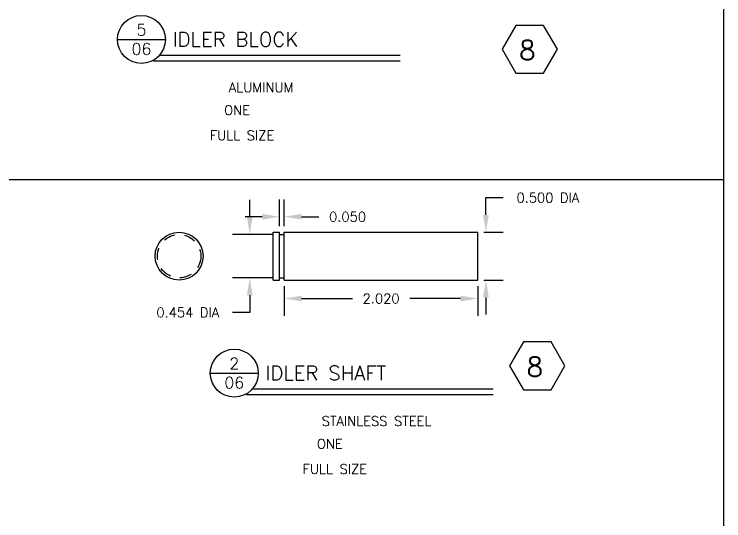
# Model space of a CAD drawing. Extents: x 0 to 33, y 0 to 25.3.
# Drawn here: x 25.6 to 33, y 11.4 to 16.69 of the extents above; entities that cross this region are included whole.
import ezdxf
from ezdxf.enums import TextEntityAlignment as Align

# ---------------------------------------------------------------- set-up
doc = ezdxf.new("R2010")
doc.units = 0
doc.header["$MEASUREMENT"] = 0
doc.linetypes.add('HIDDEN2', pattern=[0.1875, 0.125, -0.0625])
doc.layers.get('0').update_dxf_attribs({"linetype": 'CONTINUOUS'})
doc.layers.get('DEFPOINTS').update_dxf_attribs({"linetype": 'CONTINUOUS'})
for name, color, linetype in [('BORDER', 5, 'CONTINUOUS'), ('DIM', 1, 'CONTINUOUS'), ('HIDDEN2', 6, 'HIDDEN2'), ('OBJECT', 3, 'CONTINUOUS'), ('TEXT', 1, 'CONTINUOUS')]:
    doc.layers.add(name, color=color, linetype=linetype)
doc.styles.add('ROMANS', font='romans')
doc.styles.add('SIMPLEX', font='SIMPLEX')
doc.dimstyles.get("Standard").update_dxf_attribs({"dimtxt": 0.1, "dimasz": 0.18, "dimexe": 0.18, "dimexo": 0.063, "dimgap": 0.1, "dimtad": 0, "dimtih": 1, "dimtoh": 1, "dimdec": 3, "dimzin": 0, "dimdsep": 46, "dimtxsty": 'SIMPLEX', "dimcen": 0.1, "dimclrd": 1, "dimclre": 1, "dimclrt": 1, "dimadec": 0, "dimazin": 0, "dimtfac": 0.8, "dimtdec": 3, "dimtofl": 0, "dimtmove": 2, "dimatfit": 3, "dimfxl": 1, "dimtolj": 1, "dimtzin": 0, "dimarcsym": 0})

# ---------------------------------------------------------------- blocks, each defined once
blk = doc.blocks.new('*D7')
at = {"color": 1, "linetype": 'ByBlock', "transparency": 16777216}
for p, q in [((29.0358, 14.6315), (29.0358, 14.3226)), ((31.0558, 14.6315), (31.0558, 14.3226)), ((29.2158, 14.5026), (29.7458, 14.5026)), ((30.8758, 14.5026), (30.3458, 14.5026))]:
    blk.add_line(p, q, dxfattribs=at)
for points in [[(29.2158, 14.5326), (29.2158, 14.4726), (29.0358, 14.5026)], [(30.8758, 14.5326), (30.8758, 14.4726), (31.0558, 14.5026)]]:
    blk.add_solid(points, dxfattribs=at)
at = {"layer": 'DEFPOINTS', "color": 0, "linetype": 'ByBlock', "transparency": 16777216}
for p in [(29.0358, 14.6945), (31.0558, 14.6945), (31.0558, 14.5026)]:
    blk.add_point(p, dxfattribs=at)
at = {"color": 1, "linetype": 'ByBlock', "transparency": 16777216, "style": 'SIMPLEX'}
blk.add_text('2.020', height=0.1, dxfattribs=at).set_placement((30.0458, 14.5026), align=Align.MIDDLE_CENTER)
blk = doc.blocks.new('*D8')
at = {"color": 1, "linetype": 'ByBlock', "transparency": 16777216}
for p, q in [((28.9858, 15.2575), (28.9858, 15.5356)), ((29.0358, 15.2575), (29.0358, 15.5356)), ((28.8058, 15.3556), (28.6258, 15.3556)), ((29.2158, 15.3556), (29.3958, 15.3556))]:
    blk.add_line(p, q, dxfattribs=at)
for points in [[(28.8058, 15.3856), (28.8058, 15.3256), (28.9858, 15.3556)], [(29.2158, 15.3856), (29.2158, 15.3256), (29.0358, 15.3556)]]:
    blk.add_solid(points, dxfattribs=at)
at = {"layer": 'DEFPOINTS', "color": 0, "linetype": 'ByBlock', "transparency": 16777216}
for p in [(29.0358, 15.3556), (28.9858, 15.1945), (29.0358, 15.1945)]:
    blk.add_point(p, dxfattribs=at)
at = {"color": 1, "linetype": 'ByBlock', "transparency": 16777216, "style": 'SIMPLEX'}
blk.add_text('0.050', height=0.1, dxfattribs=at).set_placement((29.6958, 15.3556), align=Align.MIDDLE_CENTER)
blk = doc.blocks.new('*D9')
at = {"color": 1, "linetype": 'ByBlock', "transparency": 16777216}
for p, q in [((28.6756, 15.3515), (28.6756, 15.5315)), ((28.9228, 15.1715), (28.4956, 15.1715)), ((28.9228, 14.7175), (28.4956, 14.7175)), ((28.6756, 14.5375), (28.6756, 14.3575)), ((28.6756, 14.3575), (28.4956, 14.3575))]:
    blk.add_line(p, q, dxfattribs=at)
for points in [[(28.6456, 15.3515), (28.7056, 15.3515), (28.6756, 15.1715)], [(28.6456, 14.5375), (28.7056, 14.5375), (28.6756, 14.7175)]]:
    blk.add_solid(points, dxfattribs=at)
at = {"layer": 'DEFPOINTS', "color": 0, "linetype": 'ByBlock', "transparency": 16777216}
for p in [(28.9858, 15.1715), (28.6756, 14.7175), (28.9858, 14.7175)]:
    blk.add_point(p, dxfattribs=at)
at = {"color": 1, "linetype": 'ByBlock', "transparency": 16777216, "style": 'SIMPLEX'}
blk.add_text('0.454 DIA', height=0.1, dxfattribs=at).set_placement((28.029, 14.3575), align=Align.MIDDLE_CENTER)
blk = doc.blocks.new('*D10')
at = {"color": 1, "linetype": 'ByBlock', "transparency": 16777216}
for p, q in [((31.1392, 15.3745), (31.1392, 15.5545)), ((31.1392, 15.5545), (31.3192, 15.5545)), ((31.1188, 15.1945), (31.3192, 15.1945)), ((31.1188, 14.6945), (31.3192, 14.6945)), ((31.1392, 14.5145), (31.1392, 14.3345))]:
    blk.add_line(p, q, dxfattribs=at)
for points in [[(31.1092, 15.3745), (31.1692, 15.3745), (31.1392, 15.1945)], [(31.1092, 14.5145), (31.1692, 14.5145), (31.1392, 14.6945)]]:
    blk.add_solid(points, dxfattribs=at)
at = {"layer": 'DEFPOINTS', "color": 0, "linetype": 'ByBlock', "transparency": 16777216}
for p in [(31.0558, 15.1945), (31.1392, 15.1945), (31.0558, 14.6945)]:
    blk.add_point(p, dxfattribs=at)
at = {"color": 1, "linetype": 'ByBlock', "transparency": 16777216, "style": 'SIMPLEX'}
blk.add_text('0.500 DIA', height=0.1, dxfattribs=at).set_placement((31.7858, 15.5545), align=Align.MIDDLE_CENTER)
blk = doc.blocks.new('P-TITLE')
for p, q in [((-1.5625, -0.6375), (-1.0625, -0.6375)), ((-1.1125, -0.8), (1.3875, -0.8)), ((1.3875, -0.8625), (-1.1875, -0.8625))]:
    blk.add_line(p, q)
at = {"layer": 'DIM', "color": 7}
blk.add_circle((-1.3125, -0.6375), 0.25, dxfattribs=at)
at = {"style": 'ROMANS'}
for tag, p in [('NO.', (-1.3125, -0.5375)), ('PAGE', (-1.3125, -0.7375))]:
    blk.add_attdef(tag, text='', height=0.12, dxfattribs=at).set_placement(p, align=Align.MIDDLE)
for tag, p, height in [('DESCRIPTION', (-0.9875, -0.7125), 0.15), ('MATERIAL', (-0.4, -1.1875), 0.1), ('#_REQUIRED', (-0.45, -1.425), 0.1), ('SCALE', (-0.6, -1.6875), 0.1)]:
    blk.add_attdef(tag, p, '', height=height, dxfattribs=at)
at = {"style": 'ROMANS', "flags": 2}
for tag, p in [('MATERIAL:', (-1.1625, -1.1875)), ('#_REQD:', (-1.1625, -1.4375)), ('SCALE:', (-1.1625, -1.6875))]:
    blk.add_attdef(tag, p, '', height=0.1, dxfattribs=at)

msp = doc.modelspace()

# ---------------------------------------------------------------- linework, layer by layer
at = {"layer": 'BORDER'}
for p, q in [((33, 0), (33, 21)), ((33, 0), (33, 21)), ((33, 14.96053), (18.03303, 14.96053))]:
    msp.add_line(p, q, dxfattribs=at)
at = {"layer": 'HIDDEN2'}
msp.add_circle((27.31684, 14.16325), 0.227, dxfattribs=at)
at = {"layer": 'OBJECT'}
for p, q in [((28.29943, 13.91325), (28.29943, 14.41325)), ((28.29943, 14.41325), (28.36443, 14.41325)), ((28.36443, 13.91325), (28.36443, 14.41325)), ((28.36443, 14.39025), (28.41443, 14.39025)), ((28.41443, 14.41325), (30.43443, 14.41325)), ((28.41443, 13.91325), (28.41443, 14.41325)), ((30.43443, 13.91325), (30.43443, 14.41325)), ((28.36443, 13.93625), (28.41443, 13.93625)), ((28.29943, 13.91325), (28.36443, 13.91325)), ((28.41443, 13.91325), (30.43443, 13.91325))]:
    msp.add_line(p, q, dxfattribs=at)
msp.add_circle((27.31684, 14.16325), 0.25, dxfattribs=at)
at = {"layer": 'TEXT'}
for points in [[(30.83161, 16.57008), (30.68727, 16.32008), (30.83161, 16.07008), (31.12029, 16.07008), (31.26462, 16.32008), (31.12029, 16.57008)], [(30.90935, 13.26831), (30.76501, 13.01831), (30.90935, 12.76831), (31.19802, 12.76831), (31.34236, 13.01831), (31.19802, 13.26831)]]:
    msp.add_lwpolyline(points, close=True, dxfattribs=at)

# ---------------------------------------------------------------- block references
at = {"layer": 'OBJECT'}
ref = msp.add_blockref('P-TITLE', (28.23638, 17.0603), dxfattribs=at)
ref.add_attrib('SCALE', 'FULL SIZE', (27.63638, 15.3728), dxfattribs={"layer": '0', "height": 0.1, "style": 'ROMANS'})
ref.add_attrib('#_REQUIRED', 'ONE', (27.78638, 15.6353), dxfattribs={"layer": '0', "height": 0.1, "style": 'ROMANS'})
ref.add_attrib('MATERIAL', 'ALUMINUM', (27.83638, 15.8728), dxfattribs={"layer": '0', "height": 0.1, "style": 'ROMANS'})
ref.add_attrib('NO.', '5', dxfattribs={"layer": '0', "height": 0.12, "style": 'ROMANS'}).set_placement((26.92388, 16.5228), align=Align.MIDDLE)
ref.add_attrib('DESCRIPTION', 'IDLER BLOCK', (27.24888, 16.3478), dxfattribs={"layer": '0', "height": 0.15, "style": 'ROMANS'})
ref.add_attrib('PAGE', '06', dxfattribs={"layer": '0', "height": 0.12, "style": 'ROMANS'}).set_placement((26.92388, 16.3228), align=Align.MIDDLE)
ref = msp.add_blockref('P-TITLE', (29.20479, 13.58098), dxfattribs=at)
ref.add_attrib('SCALE', 'FULL SIZE', (28.60479, 11.89348), dxfattribs={"layer": '0', "height": 0.1, "style": 'ROMANS'})
ref.add_attrib('#_REQUIRED', 'ONE', (28.75479, 12.15598), dxfattribs={"layer": '0', "height": 0.1, "style": 'ROMANS'})
ref.add_attrib('MATERIAL', 'STAINLESS STEEL', (28.80479, 12.39348), dxfattribs={"layer": '0', "height": 0.1, "style": 'ROMANS'})
ref.add_attrib('NO.', '2', dxfattribs={"layer": '0', "height": 0.12, "style": 'ROMANS'}).set_placement((27.89229, 13.04348), align=Align.MIDDLE)
ref.add_attrib('DESCRIPTION', 'IDLER SHAFT', (28.21729, 12.86848), dxfattribs={"layer": '0', "height": 0.15, "style": 'ROMANS'})
ref.add_attrib('PAGE', '06', dxfattribs={"layer": '0', "height": 0.12, "style": 'ROMANS'}).set_placement((27.89229, 12.84348), align=Align.MIDDLE)

# ---------------------------------------------------------------- texts
at = {"layer": 'TEXT', "style": 'SIMPLEX'}
for p in [(30.86461, 16.21082), (30.94234, 12.90905)]:
    msp.add_text('8', height=0.2, dxfattribs=at).set_placement(p)

# ---------------------------------------------------------------- dimensions: what is measured, and where the dimension line sits
at = {"layer": 'DIM'}
for base, p1, p2, text, picture, middle in [((30.51777, 14.41325), (30.43443, 13.91325), (30.43443, 14.41325), '0.500 DIA', '*D10', (31.16443, 14.77325)), ((28.05423, 13.93625), (28.36443, 14.39025), (28.36443, 13.93625), '0.454 DIA', '*D9', (27.40757, 13.57625))]:
    dim = msp.add_linear_dim(base=base, p1=p1, p2=p2, angle=90, text=text, dimstyle='STANDARD', dxfattribs=at)
    dim.commit()
    dim.dimension.update_dxf_attribs({"geometry": picture, "text_midpoint": middle, "insert": (-0.6214, -0.7813)})
for base, p1, p2, picture, middle in [((28.41443, 14.5743), (28.36443, 14.41325), (28.41443, 14.41325), '*D8', (29.07443, 14.5743)), ((30.43443, 13.72126), (28.41443, 13.91325), (30.43443, 13.91325), '*D7', (29.42443, 13.72126))]:
    dim = msp.add_linear_dim(base=base, p1=p1, p2=p2, dimstyle='STANDARD', dxfattribs=at)
    dim.commit()
    dim.dimension.update_dxf_attribs({"geometry": picture, "text_midpoint": middle, "insert": (-0.6214, -0.7813)})

doc.saveas('drawing.dxf')
